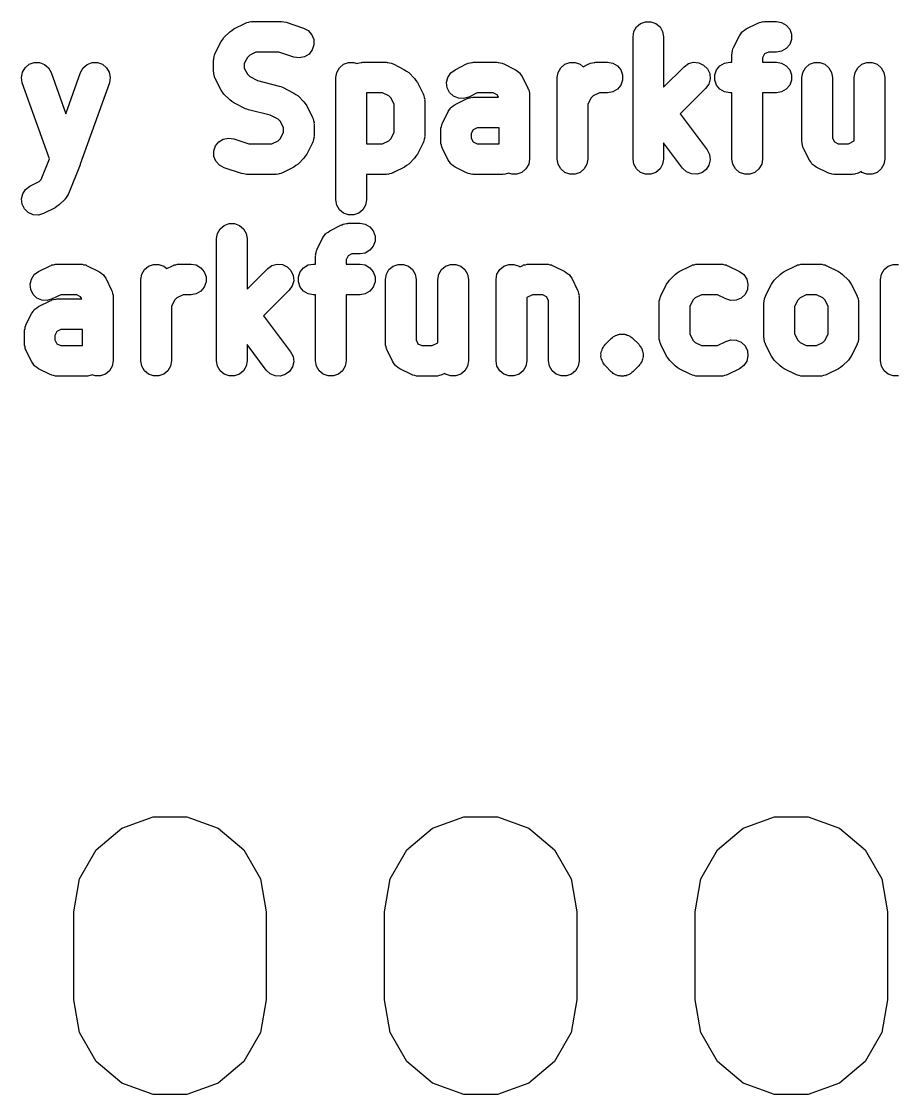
# Model space of a CAD drawing. Extents: x 94.7 to 182.4, y -163.6 to -70.2.
# Drawn here: x 152.94 to 160.08, y -109.25 to -100.48 of the extents above; entities that cross this region are included whole.
import ezdxf

# ---------------------------------------------------------------- set-up
doc = ezdxf.new("R2010")
doc.units = 0
doc.header["$MEASUREMENT"] = 0
doc.layers.add('BLACK', color=7, linetype='CONTINUOUS')

msp = doc.modelspace()

# ---------------------------------------------------------------- linework, layer by layer
at = {"layer": 'Black'}
for p, q in [((154.671, -100.543), (154.766, -100.496)), ((154.766, -100.496), (154.773, -100.494)), ((154.773, -100.494), (154.779, -100.49)), ((154.779, -100.49), (154.793, -100.487)), ((154.793, -100.487), (154.807, -100.483)), ((154.807, -100.483), (154.815, -100.484)), ((154.815, -100.484), (154.822, -100.482)), ((154.822, -100.482), (155.06, -100.482)), ((155.06, -100.482), (155.08, -100.486)), ((155.08, -100.486), (155.099, -100.489)), ((155.099, -100.489), (155.242, -100.536)), ((155.242, -100.536), (155.28, -100.557)), ((157.942, -100.565), (157.964, -100.527)), ((157.964, -100.527), (157.997, -100.499)), ((157.997, -100.499), (158.038, -100.484)), ((158.038, -100.484), (158.082, -100.484)), ((158.082, -100.484), (158.122, -100.499)), ((158.122, -100.499), (158.156, -100.527)), ((158.156, -100.527), (158.177, -100.565)), ((158.861, -100.543), (158.956, -100.496)), ((158.956, -100.496), (158.963, -100.494)), ((158.963, -100.494), (158.969, -100.49)), ((158.969, -100.49), (158.984, -100.487)), ((158.984, -100.487), (158.998, -100.483)), ((158.998, -100.483), (159.005, -100.484)), ((159.005, -100.484), (159.012, -100.482)), ((159.012, -100.482), (159.107, -100.482)), ((159.107, -100.482), (159.15, -100.49)), ((159.15, -100.49), (159.188, -100.512)), ((159.188, -100.512), (159.216, -100.545)), ((154.579, -100.631), (154.59, -100.614)), ((154.59, -100.614), (154.638, -100.567)), ((154.638, -100.567), (154.655, -100.555)), ((154.655, -100.555), (154.671, -100.543)), ((155.28, -100.557), (155.309, -100.59)), ((155.309, -100.59), (155.325, -100.63)), ((157.935, -100.607), (157.942, -100.565)), ((157.935, -101.607), (157.935, -100.607)), ((158.177, -100.565), (158.185, -100.607)), ((158.185, -100.607), (158.185, -101.02)), ((158.758, -100.694), (158.805, -100.599)), ((158.805, -100.599), (158.816, -100.584)), ((158.816, -100.584), (158.826, -100.569)), ((158.826, -100.569), (158.829, -100.567)), ((158.829, -100.567), (158.831, -100.564)), ((158.831, -100.564), (158.846, -100.554)), ((158.846, -100.554), (158.861, -100.543)), ((159.216, -100.545), (159.231, -100.586)), ((159.231, -100.586), (159.231, -100.629)), ((154.519, -100.742), (154.567, -100.647)), ((154.567, -100.647), (154.579, -100.631)), ((155.326, -100.673), (155.313, -100.715)), ((155.325, -100.63), (155.326, -100.673)), ((158.749, -100.722), (158.752, -100.707)), ((158.752, -100.707), (158.755, -100.701)), ((158.755, -100.701), (158.758, -100.694)), ((159.188, -100.703), (159.15, -100.725)), ((159.216, -100.67), (159.188, -100.703)), ((159.231, -100.629), (159.216, -100.67)), ((154.506, -100.798), (154.507, -100.791)), ((154.506, -100.893), (154.506, -100.798)), ((154.507, -100.784), (154.511, -100.77)), ((154.507, -100.791), (154.507, -100.784)), ((154.511, -100.77), (154.514, -100.755)), ((154.514, -100.755), (154.517, -100.749)), ((154.517, -100.749), (154.519, -100.742)), ((154.782, -100.777), (154.756, -100.827)), ((154.801, -100.758), (154.782, -100.777)), ((154.851, -100.732), (154.801, -100.758)), ((155.04, -100.732), (154.851, -100.732)), ((155.163, -100.774), (155.04, -100.732)), ((155.206, -100.78), (155.163, -100.774)), ((155.249, -100.771), (155.206, -100.78)), ((155.286, -100.749), (155.249, -100.771)), ((155.313, -100.715), (155.286, -100.749)), ((158.744, -100.75), (158.746, -100.743)), ((158.744, -100.816), (158.744, -100.75)), ((158.745, -100.736), (158.749, -100.722)), ((158.746, -100.743), (158.745, -100.736)), ((159.01, -100.748), (158.994, -100.78)), ((158.994, -100.78), (158.994, -100.816)), ((159.042, -100.732), (159.01, -100.748)), ((159.107, -100.732), (159.042, -100.732)), ((159.15, -100.725), (159.107, -100.732)), ((152.943, -100.897), (152.965, -100.86)), ((152.965, -100.86), (152.998, -100.832)), ((152.998, -100.832), (153.039, -100.817)), ((153.039, -100.817), (153.082, -100.818)), ((153.082, -100.818), (153.123, -100.833)), ((153.123, -100.833), (153.156, -100.861)), ((153.156, -100.861), (153.178, -100.899)), ((153.418, -100.899), (153.44, -100.861)), ((153.44, -100.861), (153.473, -100.833)), ((153.473, -100.833), (153.514, -100.818)), ((153.514, -100.818), (153.557, -100.817)), ((153.557, -100.817), (153.598, -100.832)), ((153.598, -100.832), (153.631, -100.86)), ((153.631, -100.86), (153.653, -100.897)), ((154.756, -100.827), (154.756, -100.864)), ((154.756, -100.864), (154.782, -100.914)), ((155.514, -100.898), (155.535, -100.86)), ((155.535, -100.86), (155.569, -100.832)), ((155.569, -100.832), (155.61, -100.818)), ((155.61, -100.818), (155.653, -100.818)), ((155.653, -100.818), (155.678, -100.827)), ((155.678, -100.827), (155.684, -100.823)), ((155.684, -100.823), (155.698, -100.821)), ((155.698, -100.821), (155.712, -100.817)), ((155.712, -100.817), (155.719, -100.817)), ((155.719, -100.817), (155.726, -100.816)), ((155.726, -100.816), (155.917, -100.816)), ((155.917, -100.816), (155.924, -100.817)), ((155.924, -100.817), (155.931, -100.817)), ((155.931, -100.817), (155.945, -100.821)), ((155.945, -100.821), (155.96, -100.823)), ((155.96, -100.823), (155.966, -100.827)), ((155.966, -100.827), (155.973, -100.829)), ((155.973, -100.829), (156.068, -100.877)), ((156.068, -100.877), (156.084, -100.888)), ((156.084, -100.888), (156.101, -100.9)), ((156.445, -100.902), (156.48, -100.877)), ((156.48, -100.877), (156.575, -100.829)), ((156.575, -100.829), (156.582, -100.827)), ((156.582, -100.827), (156.588, -100.823)), ((156.588, -100.823), (156.603, -100.821)), ((156.603, -100.821), (156.617, -100.817)), ((156.617, -100.817), (156.624, -100.817)), ((156.624, -100.817), (156.631, -100.816)), ((156.631, -100.816), (156.822, -100.816)), ((156.822, -100.816), (156.829, -100.817)), ((156.829, -100.817), (156.836, -100.817)), ((156.836, -100.817), (156.85, -100.821)), ((156.85, -100.821), (156.864, -100.823)), ((156.864, -100.823), (156.871, -100.827)), ((156.871, -100.827), (156.878, -100.829)), ((156.878, -100.829), (156.973, -100.877)), ((156.973, -100.877), (156.988, -100.887)), ((156.988, -100.887), (157.003, -100.898)), ((157.323, -100.898), (157.345, -100.86)), ((157.345, -100.86), (157.378, -100.832)), ((157.378, -100.832), (157.419, -100.818)), ((157.419, -100.818), (157.462, -100.818)), ((157.462, -100.818), (157.503, -100.832)), ((157.503, -100.832), (157.528, -100.853)), ((157.528, -100.853), (157.575, -100.829)), ((157.575, -100.829), (157.582, -100.827)), ((157.582, -100.827), (157.588, -100.823)), ((157.588, -100.823), (157.603, -100.821)), ((157.603, -100.821), (157.617, -100.817)), ((157.617, -100.817), (157.624, -100.817)), ((157.624, -100.817), (157.631, -100.816)), ((157.631, -100.816), (157.726, -100.816)), ((157.726, -100.816), (157.769, -100.823)), ((157.769, -100.823), (157.807, -100.845)), ((157.807, -100.845), (157.835, -100.878)), ((157.835, -100.878), (157.85, -100.919)), ((158.185, -101.02), (158.352, -100.852)), ((158.352, -100.852), (158.388, -100.827)), ((158.388, -100.827), (158.43, -100.816)), ((158.43, -100.816), (158.473, -100.82)), ((158.473, -100.82), (158.512, -100.838)), ((158.512, -100.838), (158.543, -100.869)), ((158.543, -100.869), (158.562, -100.908)), ((158.603, -100.919), (158.618, -100.878)), ((158.618, -100.878), (158.646, -100.845)), ((158.646, -100.845), (158.684, -100.823)), ((158.684, -100.823), (158.726, -100.816)), ((158.726, -100.816), (158.744, -100.816)), ((158.994, -100.816), (159.107, -100.816)), ((159.107, -100.816), (159.15, -100.823)), ((159.15, -100.823), (159.188, -100.845)), ((159.188, -100.845), (159.216, -100.878)), ((159.216, -100.878), (159.231, -100.919)), ((159.323, -100.898), (159.345, -100.86)), ((159.345, -100.86), (159.378, -100.832)), ((159.378, -100.832), (159.419, -100.818)), ((159.419, -100.818), (159.462, -100.818)), ((159.462, -100.818), (159.503, -100.832)), ((159.503, -100.832), (159.537, -100.86)), ((159.537, -100.86), (159.558, -100.898)), ((159.752, -100.898), (159.774, -100.86)), ((159.774, -100.86), (159.807, -100.832)), ((159.807, -100.832), (159.848, -100.818)), ((159.848, -100.818), (159.891, -100.818)), ((159.891, -100.818), (159.932, -100.832)), ((159.932, -100.832), (159.965, -100.86)), ((159.965, -100.86), (159.987, -100.898)), ((152.935, -100.94), (152.943, -100.897)), ((152.942, -100.983), (152.935, -100.94)), ((153.178, -100.899), (153.298, -101.236)), ((153.298, -101.236), (153.418, -100.899)), ((153.653, -100.897), (153.661, -100.94)), ((153.661, -100.94), (153.654, -100.983)), ((154.507, -100.9), (154.506, -100.893)), ((154.507, -100.907), (154.507, -100.9)), ((154.511, -100.921), (154.507, -100.907)), ((154.514, -100.936), (154.511, -100.921)), ((154.517, -100.942), (154.514, -100.936)), ((154.519, -100.949), (154.517, -100.942)), ((154.567, -101.044), (154.519, -100.949)), ((154.782, -100.914), (154.801, -100.933)), ((154.801, -100.933), (154.865, -100.966)), ((154.865, -100.966), (155.043, -101.01)), ((155.506, -100.941), (155.514, -100.898)), ((155.506, -101.941), (155.506, -100.941)), ((156.101, -100.9), (156.148, -100.948)), ((156.148, -100.948), (156.16, -100.964)), ((156.16, -100.964), (156.172, -100.98)), ((156.411, -100.981), (156.421, -100.939)), ((156.421, -100.939), (156.445, -100.902)), ((157.003, -100.898), (157.005, -100.9)), ((157.005, -100.9), (157.008, -100.902)), ((157.008, -100.902), (157.018, -100.918)), ((157.018, -100.918), (157.029, -100.932)), ((157.029, -100.932), (157.076, -101.028)), ((157.316, -100.941), (157.323, -100.898)), ((157.316, -101.607), (157.316, -100.941)), ((157.85, -100.962), (157.835, -101.003)), ((157.85, -100.919), (157.85, -100.962)), ((158.565, -100.952), (158.554, -100.994)), ((158.562, -100.908), (158.565, -100.952)), ((158.603, -100.962), (158.603, -100.919)), ((158.618, -101.003), (158.603, -100.962)), ((159.231, -100.962), (159.216, -101.003)), ((159.231, -100.919), (159.231, -100.962)), ((159.316, -100.941), (159.323, -100.898)), ((159.316, -101.465), (159.316, -100.941)), ((159.558, -100.898), (159.566, -100.941)), ((159.566, -100.941), (159.566, -101.435)), ((159.744, -100.941), (159.752, -100.898)), ((159.744, -101.459), (159.744, -100.941)), ((159.987, -100.898), (159.994, -100.941)), ((159.994, -100.941), (159.994, -101.607)), ((153.164, -101.605), (152.942, -100.983)), ((153.654, -100.983), (153.416, -101.649)), ((154.579, -101.06), (154.567, -101.044)), ((154.59, -101.077), (154.579, -101.06)), ((155.043, -101.01), (155.055, -101.015)), ((155.055, -101.015), (155.068, -101.019)), ((155.068, -101.019), (155.163, -101.067)), ((156.172, -100.98), (156.219, -101.075)), ((156.416, -101.024), (156.411, -100.981)), ((156.436, -101.063), (156.416, -101.024)), ((156.467, -101.093), (156.436, -101.063)), ((157.076, -101.028), (157.078, -101.035)), ((157.078, -101.035), (157.082, -101.041)), ((157.082, -101.041), (157.085, -101.055)), ((157.085, -101.055), (157.089, -101.069)), ((157.769, -101.058), (157.726, -101.066)), ((157.807, -101.036), (157.769, -101.058)), ((157.835, -101.003), (157.807, -101.036)), ((158.529, -101.029), (158.32, -101.238)), ((158.554, -100.994), (158.529, -101.029)), ((158.646, -101.036), (158.618, -101.003)), ((158.684, -101.058), (158.646, -101.036)), ((158.726, -101.066), (158.684, -101.058)), ((159.15, -101.058), (159.107, -101.066)), ((159.188, -101.036), (159.15, -101.058)), ((159.216, -101.003), (159.188, -101.036)), ((154.638, -101.124), (154.59, -101.077)), ((154.655, -101.136), (154.638, -101.124)), ((154.671, -101.148), (154.655, -101.136)), ((154.766, -101.195), (154.671, -101.148)), ((155.163, -101.067), (155.179, -101.079)), ((155.179, -101.079), (155.196, -101.09)), ((155.196, -101.09), (155.243, -101.138)), ((155.243, -101.138), (155.255, -101.154)), ((155.887, -101.066), (155.756, -101.066)), ((155.756, -101.066), (155.756, -101.482)), ((155.938, -101.091), (155.887, -101.066)), ((155.957, -101.11), (155.938, -101.091)), ((155.982, -101.161), (155.957, -101.11)), ((156.219, -101.075), (156.221, -101.082)), ((156.221, -101.082), (156.225, -101.088)), ((156.225, -101.088), (156.227, -101.103)), ((156.227, -101.103), (156.232, -101.117)), ((156.232, -101.117), (156.231, -101.124)), ((156.231, -101.124), (156.232, -101.131)), ((156.232, -101.131), (156.232, -101.417)), ((156.507, -101.11), (156.467, -101.093)), ((156.48, -101.162), (156.575, -101.115)), ((156.55, -101.113), (156.507, -101.11)), ((156.592, -101.1), (156.55, -101.113)), ((156.575, -101.115), (156.582, -101.113)), ((156.582, -101.113), (156.588, -101.109)), ((156.588, -101.109), (156.603, -101.106)), ((156.661, -101.066), (156.592, -101.1)), ((156.603, -101.106), (156.617, -101.102)), ((156.617, -101.102), (156.624, -101.103)), ((156.624, -101.103), (156.631, -101.101)), ((156.631, -101.101), (156.834, -101.101)), ((156.792, -101.066), (156.661, -101.066)), ((156.824, -101.082), (156.792, -101.066)), ((156.834, -101.101), (156.824, -101.082)), ((157.089, -101.069), (157.088, -101.076)), ((157.088, -101.076), (157.09, -101.084)), ((157.09, -101.084), (157.09, -101.607)), ((157.591, -101.11), (157.566, -101.161)), ((157.61, -101.091), (157.591, -101.11)), ((157.661, -101.066), (157.61, -101.091)), ((157.726, -101.066), (157.661, -101.066)), ((158.744, -101.066), (158.726, -101.066)), ((158.744, -101.607), (158.744, -101.066)), ((159.107, -101.066), (158.994, -101.066)), ((158.994, -101.066), (158.994, -101.607)), ((154.779, -101.199), (154.766, -101.195)), ((154.791, -101.205), (154.779, -101.199)), ((154.969, -101.249), (154.791, -101.205)), ((155.255, -101.154), (155.267, -101.171)), ((155.267, -101.171), (155.314, -101.266)), ((155.982, -101.387), (155.982, -101.161)), ((156.377, -101.313), (156.424, -101.218)), ((156.424, -101.218), (156.435, -101.203)), ((156.435, -101.203), (156.445, -101.188)), ((156.445, -101.188), (156.448, -101.186)), ((156.448, -101.186), (156.45, -101.183)), ((156.45, -101.183), (156.465, -101.173)), ((156.465, -101.173), (156.48, -101.162)), ((157.566, -101.161), (157.566, -101.607)), ((158.32, -101.238), (158.541, -101.532)), ((155.033, -101.282), (154.969, -101.249)), ((155.052, -101.3), (155.033, -101.282)), ((155.078, -101.351), (155.052, -101.3)), ((155.314, -101.266), (155.317, -101.273)), ((155.317, -101.273), (155.32, -101.279)), ((155.32, -101.279), (155.323, -101.293)), ((155.323, -101.293), (155.327, -101.307)), ((155.327, -101.307), (155.326, -101.315)), ((155.326, -101.315), (155.328, -101.322)), ((155.328, -101.322), (155.328, -101.417)), ((156.368, -101.341), (156.371, -101.327)), ((156.371, -101.327), (156.375, -101.32)), ((156.375, -101.32), (156.377, -101.313)), ((155.052, -101.438), (155.078, -101.387)), ((155.078, -101.387), (155.078, -101.351)), ((155.957, -101.438), (155.982, -101.387)), ((156.363, -101.369), (156.365, -101.362)), ((156.363, -101.465), (156.363, -101.369)), ((156.364, -101.355), (156.368, -101.341)), ((156.365, -101.362), (156.364, -101.355)), ((156.629, -101.367), (156.613, -101.399)), ((156.613, -101.399), (156.613, -101.435)), ((156.661, -101.351), (156.629, -101.367)), ((156.84, -101.351), (156.661, -101.351)), ((156.84, -101.482), (156.84, -101.351)), ((154.508, -101.541), (154.521, -101.5)), ((154.521, -101.5), (154.548, -101.466)), ((154.548, -101.466), (154.585, -101.444)), ((154.585, -101.444), (154.628, -101.435)), ((154.628, -101.435), (154.671, -101.441)), ((154.671, -101.441), (154.794, -101.482)), ((154.794, -101.482), (154.983, -101.482)), ((154.983, -101.482), (155.033, -101.457)), ((155.033, -101.457), (155.052, -101.438)), ((155.314, -101.473), (155.267, -101.568)), ((155.317, -101.466), (155.314, -101.473)), ((155.32, -101.46), (155.317, -101.466)), ((155.323, -101.445), (155.32, -101.46)), ((155.327, -101.431), (155.323, -101.445)), ((155.328, -101.417), (155.326, -101.424)), ((155.326, -101.424), (155.327, -101.431)), ((155.756, -101.482), (155.887, -101.482)), ((155.887, -101.482), (155.938, -101.457)), ((155.938, -101.457), (155.957, -101.438)), ((156.219, -101.473), (156.172, -101.568)), ((156.221, -101.466), (156.219, -101.473)), ((156.225, -101.46), (156.221, -101.466)), ((156.227, -101.445), (156.225, -101.46)), ((156.232, -101.431), (156.227, -101.445)), ((156.232, -101.417), (156.231, -101.424)), ((156.231, -101.424), (156.232, -101.431)), ((156.365, -101.472), (156.363, -101.465)), ((156.364, -101.479), (156.365, -101.472)), ((156.368, -101.493), (156.364, -101.479)), ((156.371, -101.507), (156.368, -101.493)), ((156.613, -101.435), (156.629, -101.467)), ((156.629, -101.467), (156.661, -101.482)), ((156.661, -101.482), (156.84, -101.482)), ((158.341, -101.682), (158.185, -101.474)), ((158.185, -101.474), (158.185, -101.607)), ((159.317, -101.472), (159.316, -101.465)), ((159.317, -101.479), (159.317, -101.472)), ((159.321, -101.493), (159.317, -101.479)), ((159.323, -101.507), (159.321, -101.493)), ((159.566, -101.435), (159.582, -101.467)), ((159.582, -101.467), (159.613, -101.482)), ((159.613, -101.482), (159.697, -101.482)), ((159.697, -101.482), (159.744, -101.459)), ((154.509, -101.585), (154.508, -101.541)), ((154.525, -101.625), (154.509, -101.585)), ((155.255, -101.584), (155.243, -101.601)), ((155.267, -101.568), (155.255, -101.584)), ((156.16, -101.584), (156.148, -101.601)), ((156.172, -101.568), (156.16, -101.584)), ((156.375, -101.514), (156.371, -101.507)), ((156.377, -101.52), (156.375, -101.514)), ((156.424, -101.616), (156.377, -101.52)), ((158.541, -101.532), (158.56, -101.571)), ((158.56, -101.571), (158.566, -101.614)), ((159.327, -101.514), (159.323, -101.507)), ((159.329, -101.52), (159.327, -101.514)), ((159.377, -101.616), (159.329, -101.52)), ((153.096, -101.775), (153.164, -101.605)), ((153.414, -101.654), (153.319, -101.892)), ((153.415, -101.651), (153.414, -101.652)), ((153.414, -101.652), (153.414, -101.654)), ((153.416, -101.649), (153.415, -101.65)), ((153.415, -101.65), (153.415, -101.651)), ((154.554, -101.658), (154.525, -101.625)), ((154.592, -101.678), (154.554, -101.658)), ((154.735, -101.726), (154.592, -101.678)), ((155.163, -101.672), (155.068, -101.719)), ((155.179, -101.66), (155.163, -101.672)), ((155.196, -101.648), (155.179, -101.66)), ((155.243, -101.601), (155.196, -101.648)), ((156.068, -101.672), (155.982, -101.714)), ((156.084, -101.66), (156.068, -101.672)), ((156.101, -101.648), (156.084, -101.66)), ((156.148, -101.601), (156.101, -101.648)), ((156.435, -101.63), (156.424, -101.616)), ((156.445, -101.646), (156.435, -101.63)), ((156.448, -101.648), (156.445, -101.646)), ((156.45, -101.651), (156.448, -101.648)), ((156.465, -101.661), (156.45, -101.651)), ((156.48, -101.672), (156.465, -101.661)), ((156.575, -101.719), (156.48, -101.672)), ((157.082, -101.65), (157.06, -101.688)), ((157.09, -101.607), (157.082, -101.65)), ((157.323, -101.65), (157.316, -101.607)), ((157.345, -101.688), (157.323, -101.65)), ((157.558, -101.65), (157.537, -101.688)), ((157.566, -101.607), (157.558, -101.65)), ((157.942, -101.65), (157.935, -101.607)), ((157.964, -101.688), (157.942, -101.65)), ((158.177, -101.65), (158.156, -101.688)), ((158.185, -101.607), (158.177, -101.65)), ((158.556, -101.656), (158.532, -101.693)), ((158.566, -101.614), (158.556, -101.656)), ((158.752, -101.65), (158.744, -101.607)), ((158.774, -101.688), (158.752, -101.65)), ((158.987, -101.65), (158.965, -101.688)), ((158.994, -101.607), (158.987, -101.65)), ((159.388, -101.63), (159.377, -101.616)), ((159.398, -101.646), (159.388, -101.63)), ((159.4, -101.648), (159.398, -101.646)), ((159.402, -101.651), (159.4, -101.648)), ((159.418, -101.661), (159.402, -101.651)), ((159.432, -101.672), (159.418, -101.661)), ((159.528, -101.719), (159.432, -101.672)), ((159.987, -101.65), (159.965, -101.688)), ((159.994, -101.607), (159.987, -101.65)), ((154.754, -101.729), (154.735, -101.726)), ((154.774, -101.732), (154.754, -101.729)), ((155.012, -101.732), (154.774, -101.732)), ((155.019, -101.731), (155.012, -101.732)), ((155.026, -101.732), (155.019, -101.731)), ((155.041, -101.727), (155.026, -101.732)), ((155.055, -101.725), (155.041, -101.727)), ((155.061, -101.721), (155.055, -101.725)), ((155.068, -101.719), (155.061, -101.721)), ((155.917, -101.732), (155.756, -101.732)), ((155.756, -101.732), (155.756, -101.941)), ((155.924, -101.731), (155.917, -101.732)), ((155.931, -101.732), (155.924, -101.731)), ((155.945, -101.727), (155.931, -101.732)), ((155.96, -101.725), (155.945, -101.727)), ((155.966, -101.721), (155.96, -101.725)), ((155.973, -101.719), (155.966, -101.721)), ((155.982, -101.714), (155.973, -101.719)), ((156.582, -101.721), (156.575, -101.719)), ((156.588, -101.725), (156.582, -101.721)), ((156.603, -101.727), (156.588, -101.725)), ((156.617, -101.732), (156.603, -101.727)), ((156.624, -101.731), (156.617, -101.732)), ((156.631, -101.732), (156.624, -101.731)), ((156.869, -101.732), (156.631, -101.732)), ((156.876, -101.731), (156.869, -101.732)), ((156.884, -101.732), (156.876, -101.731)), ((156.898, -101.727), (156.884, -101.732)), ((156.912, -101.725), (156.898, -101.727)), ((156.918, -101.721), (156.912, -101.725)), ((156.943, -101.73), (156.918, -101.721)), ((156.986, -101.73), (156.943, -101.73)), ((157.027, -101.716), (156.986, -101.73)), ((157.06, -101.688), (157.027, -101.716)), ((157.378, -101.716), (157.345, -101.688)), ((157.419, -101.73), (157.378, -101.716)), ((157.462, -101.73), (157.419, -101.73)), ((157.503, -101.716), (157.462, -101.73)), ((157.537, -101.688), (157.503, -101.716)), ((157.997, -101.716), (157.964, -101.688)), ((158.038, -101.73), (157.997, -101.716)), ((158.082, -101.73), (158.038, -101.73)), ((158.122, -101.716), (158.082, -101.73)), ((158.156, -101.688), (158.122, -101.716)), ((158.372, -101.712), (158.341, -101.682)), ((158.412, -101.729), (158.372, -101.712)), ((158.456, -101.731), (158.412, -101.729)), ((158.497, -101.719), (158.456, -101.731)), ((158.532, -101.693), (158.497, -101.719)), ((158.807, -101.716), (158.774, -101.688)), ((158.848, -101.73), (158.807, -101.716)), ((158.891, -101.73), (158.848, -101.73)), ((158.932, -101.716), (158.891, -101.73)), ((158.965, -101.688), (158.932, -101.716)), ((159.535, -101.721), (159.528, -101.719)), ((159.541, -101.725), (159.535, -101.721)), ((159.555, -101.727), (159.541, -101.725)), ((159.569, -101.732), (159.555, -101.727)), ((159.577, -101.731), (159.569, -101.732)), ((159.584, -101.732), (159.577, -101.731)), ((159.726, -101.732), (159.584, -101.732)), ((159.734, -101.731), (159.726, -101.732)), ((159.741, -101.732), (159.734, -101.731)), ((159.755, -101.727), (159.741, -101.732)), ((159.769, -101.725), (159.755, -101.727)), ((159.775, -101.721), (159.769, -101.725)), ((159.782, -101.719), (159.775, -101.721)), ((159.8, -101.71), (159.782, -101.719)), ((159.807, -101.716), (159.8, -101.71)), ((159.848, -101.73), (159.807, -101.716)), ((159.891, -101.73), (159.848, -101.73)), ((159.932, -101.716), (159.891, -101.73)), ((159.965, -101.688), (159.932, -101.716)), ((152.969, -101.855), (153.004, -101.829)), ((153.004, -101.829), (153.081, -101.79)), ((153.081, -101.79), (153.096, -101.775)), ((152.935, -101.933), (152.945, -101.891)), ((152.94, -101.976), (152.935, -101.933)), ((152.945, -101.891), (152.969, -101.855)), ((153.291, -101.934), (153.243, -101.981)), ((153.293, -101.931), (153.291, -101.934)), ((153.296, -101.929), (153.293, -101.931)), ((153.305, -101.913), (153.296, -101.929)), ((153.316, -101.898), (153.305, -101.913)), ((153.317, -101.895), (153.316, -101.898)), ((153.319, -101.892), (153.317, -101.895)), ((155.514, -101.983), (155.506, -101.941)), ((155.756, -101.941), (155.749, -101.983)), ((152.959, -102.015), (152.94, -101.976)), ((152.991, -102.045), (152.959, -102.015)), ((153.211, -102.005), (153.116, -102.053)), ((153.227, -101.993), (153.211, -102.005)), ((153.243, -101.981), (153.227, -101.993)), ((155.535, -102.021), (155.514, -101.983)), ((155.569, -102.049), (155.535, -102.021)), ((155.727, -102.021), (155.694, -102.049)), ((155.749, -101.983), (155.727, -102.021)), ((153.031, -102.062), (152.991, -102.045)), ((153.074, -102.065), (153.031, -102.062)), ((153.116, -102.053), (153.074, -102.065)), ((155.61, -102.064), (155.569, -102.049)), ((155.653, -102.064), (155.61, -102.064)), ((155.694, -102.049), (155.653, -102.064)), ((154.538, -102.215), (154.559, -102.177)), ((154.559, -102.177), (154.593, -102.149)), ((154.593, -102.149), (154.633, -102.134)), ((154.633, -102.134), (154.677, -102.134)), ((154.677, -102.134), (154.718, -102.149)), ((154.718, -102.149), (154.751, -102.177)), ((154.751, -102.177), (154.773, -102.215)), ((155.426, -102.214), (155.442, -102.204)), ((155.442, -102.204), (155.456, -102.193)), ((155.456, -102.193), (155.552, -102.146)), ((155.552, -102.146), (155.558, -102.144)), ((155.558, -102.144), (155.565, -102.14)), ((155.565, -102.14), (155.579, -102.137)), ((155.579, -102.137), (155.593, -102.133)), ((155.593, -102.133), (155.6, -102.134)), ((155.6, -102.134), (155.607, -102.132)), ((155.607, -102.132), (155.703, -102.132)), ((155.703, -102.132), (155.745, -102.14)), ((155.745, -102.14), (155.783, -102.162)), ((155.783, -102.162), (155.811, -102.195)), ((155.811, -102.195), (155.826, -102.236)), ((154.53, -102.257), (154.538, -102.215)), ((154.53, -103.257), (154.53, -102.257)), ((154.773, -102.215), (154.78, -102.257)), ((154.78, -102.257), (154.78, -102.67)), ((155.353, -102.344), (155.4, -102.249)), ((155.4, -102.249), (155.411, -102.234)), ((155.411, -102.234), (155.421, -102.219)), ((155.421, -102.219), (155.424, -102.217)), ((155.424, -102.217), (155.426, -102.214)), ((155.826, -102.279), (155.811, -102.32)), ((155.826, -102.236), (155.826, -102.279)), ((155.34, -102.386), (155.345, -102.372)), ((155.345, -102.372), (155.347, -102.357)), ((155.347, -102.357), (155.351, -102.351)), ((155.351, -102.351), (155.353, -102.344)), ((155.745, -102.375), (155.703, -102.382)), ((155.783, -102.353), (155.745, -102.375)), ((155.811, -102.32), (155.783, -102.353)), ((153.198, -102.471), (153.212, -102.467)), ((153.212, -102.467), (153.219, -102.467)), ((153.219, -102.467), (153.226, -102.466)), ((153.226, -102.466), (153.417, -102.466)), ((153.417, -102.466), (153.424, -102.467)), ((153.424, -102.467), (153.431, -102.467)), ((153.431, -102.467), (153.445, -102.471)), ((153.973, -102.482), (154.014, -102.468)), ((154.014, -102.468), (154.058, -102.468)), ((154.058, -102.468), (154.098, -102.482)), ((154.198, -102.471), (154.212, -102.467)), ((154.212, -102.467), (154.219, -102.467)), ((154.219, -102.467), (154.226, -102.466)), ((154.226, -102.466), (154.322, -102.466)), ((154.322, -102.466), (154.364, -102.473)), ((154.983, -102.477), (155.025, -102.466)), ((155.025, -102.466), (155.068, -102.47)), ((155.279, -102.473), (155.322, -102.466)), ((155.322, -102.466), (155.34, -102.466)), ((155.341, -102.393), (155.34, -102.386)), ((155.34, -102.4), (155.341, -102.393)), ((155.34, -102.466), (155.34, -102.4)), ((155.605, -102.398), (155.59, -102.43)), ((155.59, -102.43), (155.59, -102.466)), ((155.59, -102.466), (155.703, -102.466)), ((155.637, -102.382), (155.605, -102.398)), ((155.703, -102.382), (155.637, -102.382)), ((155.703, -102.466), (155.745, -102.473)), ((155.974, -102.482), (156.014, -102.468)), ((156.014, -102.468), (156.058, -102.468)), ((156.058, -102.468), (156.099, -102.482)), ((156.402, -102.482), (156.443, -102.468)), ((156.443, -102.468), (156.486, -102.468)), ((156.486, -102.468), (156.527, -102.482)), ((156.878, -102.482), (156.919, -102.468)), ((156.919, -102.468), (156.962, -102.468)), ((156.962, -102.468), (157.003, -102.482)), ((157.055, -102.471), (157.069, -102.467)), ((157.069, -102.467), (157.077, -102.467)), ((157.077, -102.467), (157.084, -102.466)), ((157.084, -102.466), (157.226, -102.466)), ((157.226, -102.466), (157.234, -102.467)), ((157.234, -102.467), (157.241, -102.467)), ((157.241, -102.467), (157.255, -102.471)), ((158.436, -102.471), (158.45, -102.467)), ((158.45, -102.467), (158.457, -102.467)), ((158.457, -102.467), (158.465, -102.466)), ((158.465, -102.466), (158.655, -102.466)), ((158.655, -102.466), (158.662, -102.467)), ((158.662, -102.467), (158.669, -102.467)), ((158.669, -102.467), (158.683, -102.471)), ((159.293, -102.471), (159.307, -102.467)), ((159.307, -102.467), (159.315, -102.467)), ((159.315, -102.467), (159.322, -102.466)), ((159.322, -102.466), (159.465, -102.466)), ((159.465, -102.466), (159.472, -102.467)), ((159.472, -102.467), (159.479, -102.467)), ((159.479, -102.467), (159.493, -102.471)), ((160.021, -102.482), (160.062, -102.468)), ((160.062, -102.468), (160.105, -102.468)), ((153.017, -102.589), (153.04, -102.552)), ((153.04, -102.552), (153.075, -102.527)), ((153.075, -102.527), (153.171, -102.479)), ((153.171, -102.479), (153.177, -102.477)), ((153.177, -102.477), (153.184, -102.473)), ((153.184, -102.473), (153.198, -102.471)), ((153.445, -102.471), (153.46, -102.473)), ((153.46, -102.473), (153.466, -102.477)), ((153.466, -102.477), (153.473, -102.479)), ((153.473, -102.479), (153.568, -102.527)), ((153.568, -102.527), (153.583, -102.537)), ((153.583, -102.537), (153.598, -102.548)), ((153.598, -102.548), (153.6, -102.55)), ((153.6, -102.55), (153.603, -102.552)), ((153.603, -102.552), (153.613, -102.568)), ((153.911, -102.591), (153.919, -102.548)), ((153.919, -102.548), (153.94, -102.51)), ((153.94, -102.51), (153.973, -102.482)), ((154.098, -102.482), (154.123, -102.503)), ((154.123, -102.503), (154.171, -102.479)), ((154.171, -102.479), (154.177, -102.477)), ((154.177, -102.477), (154.184, -102.473)), ((154.184, -102.473), (154.198, -102.471)), ((154.364, -102.473), (154.402, -102.495)), ((154.402, -102.495), (154.43, -102.528)), ((154.43, -102.528), (154.445, -102.569)), ((154.78, -102.67), (154.948, -102.502)), ((154.948, -102.502), (154.983, -102.477)), ((155.068, -102.47), (155.108, -102.488)), ((155.108, -102.488), (155.138, -102.519)), ((155.138, -102.519), (155.157, -102.558)), ((155.199, -102.569), (155.213, -102.528)), ((155.213, -102.528), (155.241, -102.495)), ((155.241, -102.495), (155.279, -102.473)), ((155.745, -102.473), (155.783, -102.495)), ((155.783, -102.495), (155.811, -102.528)), ((155.811, -102.528), (155.826, -102.569)), ((155.911, -102.591), (155.919, -102.548)), ((155.919, -102.548), (155.94, -102.51)), ((155.94, -102.51), (155.974, -102.482)), ((156.099, -102.482), (156.132, -102.51)), ((156.132, -102.51), (156.153, -102.548)), ((156.153, -102.548), (156.161, -102.591)), ((156.34, -102.591), (156.347, -102.548)), ((156.347, -102.548), (156.369, -102.51)), ((156.369, -102.51), (156.402, -102.482)), ((156.527, -102.482), (156.56, -102.51)), ((156.56, -102.51), (156.582, -102.548)), ((156.582, -102.548), (156.59, -102.591)), ((156.816, -102.591), (156.823, -102.548)), ((156.823, -102.548), (156.845, -102.51)), ((156.845, -102.51), (156.878, -102.482)), ((157.003, -102.482), (157.01, -102.488)), ((157.01, -102.488), (157.028, -102.479)), ((157.028, -102.479), (157.035, -102.477)), ((157.035, -102.477), (157.041, -102.473)), ((157.041, -102.473), (157.055, -102.471)), ((157.255, -102.471), (157.269, -102.473)), ((157.269, -102.473), (157.275, -102.477)), ((157.275, -102.477), (157.282, -102.479)), ((157.282, -102.479), (157.378, -102.527)), ((157.378, -102.527), (157.392, -102.537)), ((157.392, -102.537), (157.408, -102.548)), ((157.408, -102.548), (157.41, -102.55)), ((157.41, -102.55), (157.412, -102.552)), ((157.412, -102.552), (157.423, -102.568)), ((158.233, -102.598), (158.281, -102.55)), ((158.281, -102.55), (158.297, -102.538)), ((158.297, -102.538), (158.313, -102.527)), ((158.313, -102.527), (158.409, -102.479)), ((158.409, -102.479), (158.416, -102.477)), ((158.416, -102.477), (158.422, -102.473)), ((158.422, -102.473), (158.436, -102.471)), ((158.683, -102.471), (158.698, -102.473)), ((158.698, -102.473), (158.704, -102.477)), ((158.704, -102.477), (158.711, -102.479)), ((158.711, -102.479), (158.806, -102.527)), ((158.806, -102.527), (158.841, -102.552)), ((158.841, -102.552), (158.865, -102.589)), ((159.09, -102.598), (159.138, -102.55)), ((159.138, -102.55), (159.155, -102.538)), ((159.155, -102.538), (159.171, -102.527)), ((159.171, -102.527), (159.266, -102.479)), ((159.266, -102.479), (159.273, -102.477)), ((159.273, -102.477), (159.279, -102.473)), ((159.279, -102.473), (159.293, -102.471)), ((159.493, -102.471), (159.507, -102.473)), ((159.507, -102.473), (159.514, -102.477)), ((159.514, -102.477), (159.52, -102.479)), ((159.52, -102.479), (159.616, -102.527)), ((159.616, -102.527), (159.632, -102.538)), ((159.632, -102.538), (159.648, -102.55)), ((159.648, -102.55), (159.696, -102.598)), ((159.959, -102.591), (159.966, -102.548)), ((159.966, -102.548), (159.988, -102.51)), ((159.988, -102.51), (160.021, -102.482)), ((153.006, -102.631), (153.017, -102.589)), ((153.011, -102.674), (153.006, -102.631)), ((153.613, -102.568), (153.624, -102.582)), ((153.624, -102.582), (153.672, -102.678)), ((153.911, -103.257), (153.911, -102.591)), ((154.445, -102.612), (154.43, -102.653)), ((154.445, -102.569), (154.445, -102.612)), ((155.149, -102.644), (155.124, -102.679)), ((155.161, -102.602), (155.149, -102.644)), ((155.157, -102.558), (155.161, -102.602)), ((155.199, -102.612), (155.199, -102.569)), ((155.213, -102.653), (155.199, -102.612)), ((155.826, -102.612), (155.811, -102.653)), ((155.826, -102.569), (155.826, -102.612)), ((155.911, -103.115), (155.911, -102.591)), ((156.161, -102.591), (156.161, -103.085)), ((156.34, -103.109), (156.34, -102.591)), ((156.59, -102.591), (156.59, -103.257)), ((156.816, -103.257), (156.816, -102.591)), ((157.423, -102.568), (157.434, -102.582)), ((157.434, -102.582), (157.481, -102.678)), ((158.162, -102.725), (158.21, -102.63)), ((158.21, -102.63), (158.222, -102.614)), ((158.222, -102.614), (158.233, -102.598)), ((158.865, -102.589), (158.875, -102.631)), ((158.875, -102.631), (158.87, -102.674)), ((159.019, -102.725), (159.067, -102.63)), ((159.067, -102.63), (159.079, -102.614)), ((159.079, -102.614), (159.09, -102.598)), ((159.696, -102.598), (159.707, -102.614)), ((159.707, -102.614), (159.719, -102.63)), ((159.719, -102.63), (159.767, -102.725)), ((159.959, -103.257), (159.959, -102.591)), ((153.031, -102.713), (153.011, -102.674)), ((153.062, -102.743), (153.031, -102.713)), ((153.256, -102.716), (153.187, -102.75)), ((153.387, -102.716), (153.256, -102.716)), ((153.419, -102.732), (153.387, -102.716)), ((153.672, -102.678), (153.674, -102.685)), ((153.674, -102.685), (153.677, -102.691)), ((153.677, -102.691), (153.68, -102.705)), ((153.68, -102.705), (153.684, -102.719)), ((153.684, -102.719), (153.684, -102.726)), ((153.684, -102.726), (153.685, -102.734)), ((154.256, -102.716), (154.205, -102.741)), ((154.322, -102.716), (154.256, -102.716)), ((154.364, -102.708), (154.322, -102.716)), ((154.402, -102.686), (154.364, -102.708)), ((154.43, -102.653), (154.402, -102.686)), ((155.124, -102.679), (154.915, -102.888)), ((155.241, -102.686), (155.213, -102.653)), ((155.279, -102.708), (155.241, -102.686)), ((155.322, -102.716), (155.279, -102.708)), ((155.34, -102.716), (155.322, -102.716)), ((155.34, -103.257), (155.34, -102.716)), ((155.703, -102.716), (155.59, -102.716)), ((155.59, -102.716), (155.59, -103.257)), ((155.745, -102.708), (155.703, -102.716)), ((155.783, -102.686), (155.745, -102.708)), ((155.811, -102.653), (155.783, -102.686)), ((157.113, -102.716), (157.066, -102.739)), ((157.197, -102.716), (157.113, -102.716)), ((157.229, -102.732), (157.197, -102.716)), ((157.481, -102.678), (157.483, -102.685)), ((157.483, -102.685), (157.487, -102.691)), ((157.487, -102.691), (157.489, -102.705)), ((157.489, -102.705), (157.494, -102.719)), ((157.494, -102.719), (157.493, -102.726)), ((157.493, -102.726), (157.494, -102.734)), ((158.16, -102.732), (158.162, -102.725)), ((158.494, -102.716), (158.443, -102.741)), ((158.626, -102.716), (158.494, -102.716)), ((158.694, -102.75), (158.626, -102.716)), ((158.851, -102.713), (158.819, -102.743)), ((158.87, -102.674), (158.851, -102.713)), ((159.017, -102.732), (159.019, -102.725)), ((159.351, -102.716), (159.301, -102.741)), ((159.435, -102.716), (159.351, -102.716)), ((159.486, -102.741), (159.435, -102.716)), ((159.767, -102.725), (159.769, -102.732)), ((153.061, -102.823), (153.075, -102.812)), ((153.102, -102.76), (153.062, -102.743)), ((153.075, -102.812), (153.171, -102.765)), ((153.146, -102.763), (153.102, -102.76)), ((153.187, -102.75), (153.146, -102.763)), ((153.171, -102.765), (153.177, -102.763)), ((153.177, -102.763), (153.184, -102.759)), ((153.184, -102.759), (153.198, -102.756)), ((153.198, -102.756), (153.212, -102.752)), ((153.212, -102.752), (153.219, -102.753)), ((153.219, -102.753), (153.226, -102.751)), ((153.226, -102.751), (153.429, -102.751)), ((153.429, -102.751), (153.419, -102.732)), ((153.685, -102.734), (153.685, -103.257)), ((154.186, -102.76), (154.161, -102.811)), ((154.161, -102.811), (154.161, -103.257)), ((154.205, -102.741), (154.186, -102.76)), ((157.066, -102.739), (157.066, -103.257)), ((157.244, -102.763), (157.229, -102.732)), ((157.244, -103.257), (157.244, -102.763)), ((157.494, -102.734), (157.494, -103.257)), ((158.149, -102.781), (158.15, -102.774)), ((158.149, -103.067), (158.149, -102.781)), ((158.15, -102.767), (158.154, -102.753)), ((158.15, -102.774), (158.15, -102.767)), ((158.154, -102.753), (158.157, -102.738)), ((158.157, -102.738), (158.16, -102.732)), ((158.424, -102.76), (158.399, -102.811)), ((158.399, -102.811), (158.399, -103.037)), ((158.443, -102.741), (158.424, -102.76)), ((158.736, -102.763), (158.694, -102.75)), ((158.779, -102.76), (158.736, -102.763)), ((158.819, -102.743), (158.779, -102.76)), ((159.006, -102.781), (159.007, -102.774)), ((159.006, -103.067), (159.006, -102.781)), ((159.007, -102.767), (159.011, -102.753)), ((159.007, -102.774), (159.007, -102.767)), ((159.011, -102.753), (159.014, -102.738)), ((159.014, -102.738), (159.017, -102.732)), ((159.282, -102.76), (159.256, -102.811)), ((159.256, -102.811), (159.256, -103.037)), ((159.301, -102.741), (159.282, -102.76)), ((159.505, -102.76), (159.486, -102.741)), ((159.53, -102.811), (159.505, -102.76)), ((159.53, -103.037), (159.53, -102.811)), ((159.769, -102.732), (159.773, -102.738)), ((159.773, -102.738), (159.775, -102.753)), ((159.775, -102.753), (159.779, -102.767)), ((159.779, -102.767), (159.779, -102.774)), ((159.779, -102.774), (159.78, -102.781)), ((159.78, -102.781), (159.78, -103.067)), ((152.972, -102.963), (153.019, -102.868)), ((153.019, -102.868), (153.03, -102.853)), ((153.03, -102.853), (153.04, -102.838)), ((153.04, -102.838), (153.043, -102.836)), ((153.043, -102.836), (153.045, -102.833)), ((153.045, -102.833), (153.061, -102.823)), ((154.915, -102.888), (155.136, -103.182)), ((152.959, -103.005), (152.964, -102.991)), ((152.964, -102.991), (152.966, -102.977)), ((152.966, -102.977), (152.97, -102.97)), ((152.97, -102.97), (152.972, -102.963)), ((152.96, -103.012), (152.959, -103.005)), ((152.959, -103.019), (152.96, -103.012)), ((152.959, -103.115), (152.959, -103.019)), ((153.224, -103.017), (153.209, -103.049)), ((153.209, -103.049), (153.209, -103.085)), ((153.256, -103.001), (153.224, -103.017)), ((153.435, -103.001), (153.256, -103.001)), ((153.435, -103.132), (153.435, -103.001)), ((157.71, -103.121), (157.757, -103.074)), ((157.757, -103.074), (157.766, -103.067)), ((157.766, -103.067), (157.774, -103.06)), ((157.774, -103.06), (157.779, -103.057)), ((157.779, -103.057), (157.783, -103.054)), ((157.783, -103.054), (157.788, -103.052)), ((157.788, -103.052), (157.793, -103.049)), ((157.793, -103.049), (157.803, -103.046)), ((157.803, -103.046), (157.813, -103.041)), ((157.813, -103.041), (157.819, -103.041)), ((157.819, -103.041), (157.824, -103.039)), ((157.824, -103.039), (157.829, -103.039)), ((157.829, -103.039), (157.835, -103.038)), ((157.835, -103.038), (157.846, -103.039)), ((157.846, -103.039), (157.856, -103.038)), ((157.856, -103.038), (157.862, -103.039)), ((157.862, -103.039), (157.867, -103.039)), ((157.867, -103.039), (157.872, -103.041)), ((157.872, -103.041), (157.878, -103.041)), ((157.878, -103.041), (157.888, -103.046)), ((157.888, -103.046), (157.898, -103.049)), ((157.898, -103.049), (157.903, -103.052)), ((157.903, -103.052), (157.908, -103.054)), ((157.908, -103.054), (157.912, -103.057)), ((157.912, -103.057), (157.917, -103.06)), ((157.917, -103.06), (157.925, -103.067)), ((157.925, -103.067), (157.934, -103.074)), ((157.934, -103.074), (157.982, -103.121)), ((158.15, -103.074), (158.149, -103.067)), ((158.15, -103.081), (158.15, -103.074)), ((158.154, -103.095), (158.15, -103.081)), ((158.399, -103.037), (158.424, -103.088)), ((159.007, -103.074), (159.006, -103.067)), ((159.007, -103.081), (159.007, -103.074)), ((159.011, -103.095), (159.007, -103.081)), ((159.256, -103.037), (159.282, -103.088)), ((159.505, -103.088), (159.53, -103.037)), ((159.779, -103.081), (159.775, -103.095)), ((159.78, -103.067), (159.779, -103.074)), ((159.779, -103.074), (159.779, -103.081)), ((152.96, -103.122), (152.959, -103.115)), ((152.959, -103.129), (152.96, -103.122)), ((152.964, -103.143), (152.959, -103.129)), ((152.966, -103.157), (152.964, -103.143)), ((152.97, -103.164), (152.966, -103.157)), ((152.972, -103.17), (152.97, -103.164)), ((153.019, -103.266), (152.972, -103.17)), ((153.209, -103.085), (153.224, -103.117)), ((153.224, -103.117), (153.256, -103.132)), ((153.256, -103.132), (153.435, -103.132)), ((154.936, -103.332), (154.78, -103.124)), ((154.78, -103.124), (154.78, -103.257)), ((155.912, -103.122), (155.911, -103.115)), ((155.912, -103.129), (155.912, -103.122)), ((155.916, -103.143), (155.912, -103.129)), ((155.919, -103.157), (155.916, -103.143)), ((155.922, -103.164), (155.919, -103.157)), ((155.924, -103.17), (155.922, -103.164)), ((155.972, -103.266), (155.924, -103.17)), ((156.161, -103.085), (156.177, -103.117)), ((156.177, -103.117), (156.208, -103.132)), ((156.208, -103.132), (156.292, -103.132)), ((156.292, -103.132), (156.34, -103.109)), ((157.677, -103.177), (157.682, -103.167)), ((157.682, -103.167), (157.685, -103.157)), ((157.685, -103.157), (157.691, -103.148)), ((157.691, -103.148), (157.696, -103.138)), ((157.696, -103.138), (157.703, -103.13)), ((157.703, -103.13), (157.71, -103.121)), ((157.982, -103.121), (157.988, -103.13)), ((157.988, -103.13), (157.996, -103.138)), ((157.996, -103.138), (158, -103.148)), ((158, -103.148), (158.006, -103.157)), ((158.006, -103.157), (158.009, -103.168)), ((158.009, -103.168), (158.014, -103.177)), ((158.157, -103.11), (158.154, -103.095)), ((158.16, -103.116), (158.157, -103.11)), ((158.162, -103.123), (158.16, -103.116)), ((158.21, -103.218), (158.162, -103.123)), ((158.424, -103.088), (158.443, -103.107)), ((158.443, -103.107), (158.494, -103.132)), ((158.494, -103.132), (158.626, -103.132)), ((158.626, -103.132), (158.694, -103.098)), ((158.694, -103.098), (158.736, -103.086)), ((158.736, -103.086), (158.779, -103.088)), ((158.779, -103.088), (158.819, -103.105)), ((158.819, -103.105), (158.851, -103.135)), ((158.851, -103.135), (158.87, -103.174)), ((159.014, -103.11), (159.011, -103.095)), ((159.017, -103.116), (159.014, -103.11)), ((159.019, -103.123), (159.017, -103.116)), ((159.067, -103.218), (159.019, -103.123)), ((159.282, -103.088), (159.301, -103.107)), ((159.301, -103.107), (159.351, -103.132)), ((159.351, -103.132), (159.435, -103.132)), ((159.435, -103.132), (159.486, -103.107)), ((159.486, -103.107), (159.505, -103.088)), ((159.767, -103.123), (159.719, -103.218)), ((159.769, -103.116), (159.767, -103.123)), ((159.773, -103.11), (159.769, -103.116)), ((159.775, -103.095), (159.773, -103.11)), ((153.685, -103.257), (153.677, -103.3)), ((153.919, -103.3), (153.911, -103.257)), ((154.161, -103.257), (154.153, -103.3)), ((154.538, -103.3), (154.53, -103.257)), ((154.78, -103.257), (154.773, -103.3)), ((155.136, -103.182), (155.156, -103.221)), ((155.156, -103.221), (155.161, -103.264)), ((155.347, -103.3), (155.34, -103.257)), ((155.59, -103.257), (155.582, -103.3)), ((156.59, -103.257), (156.582, -103.3)), ((156.823, -103.3), (156.816, -103.257)), ((157.066, -103.257), (157.058, -103.3)), ((157.252, -103.3), (157.244, -103.257)), ((157.494, -103.257), (157.487, -103.3)), ((157.673, -103.199), (157.676, -103.188)), ((157.674, -103.21), (157.673, -103.199)), ((157.673, -103.221), (157.674, -103.21)), ((157.676, -103.231), (157.673, -103.221)), ((157.676, -103.188), (157.677, -103.177)), ((157.677, -103.242), (157.676, -103.231)), ((157.682, -103.252), (157.677, -103.242)), ((157.685, -103.263), (157.682, -103.252)), ((158.009, -103.252), (158.006, -103.263)), ((158.014, -103.242), (158.009, -103.252)), ((158.014, -103.177), (158.015, -103.188)), ((158.015, -103.231), (158.014, -103.242)), ((158.015, -103.188), (158.018, -103.199)), ((158.018, -103.221), (158.015, -103.231)), ((158.018, -103.199), (158.017, -103.21)), ((158.017, -103.21), (158.018, -103.221)), ((158.222, -103.234), (158.21, -103.218)), ((158.233, -103.251), (158.222, -103.234)), ((158.281, -103.298), (158.233, -103.251)), ((158.875, -103.217), (158.865, -103.259)), ((158.87, -103.174), (158.875, -103.217)), ((159.079, -103.234), (159.067, -103.218)), ((159.09, -103.251), (159.079, -103.234)), ((159.138, -103.298), (159.09, -103.251)), ((159.696, -103.251), (159.648, -103.298)), ((159.707, -103.234), (159.696, -103.251)), ((159.719, -103.218), (159.707, -103.234)), ((159.966, -103.3), (159.959, -103.257)), ((153.03, -103.28), (153.019, -103.266)), ((153.04, -103.296), (153.03, -103.28)), ((153.043, -103.298), (153.04, -103.296)), ((153.045, -103.301), (153.043, -103.298)), ((153.061, -103.311), (153.045, -103.301)), ((153.075, -103.322), (153.061, -103.311)), ((153.171, -103.369), (153.075, -103.322)), ((153.656, -103.338), (153.622, -103.366)), ((153.677, -103.3), (153.656, -103.338)), ((153.94, -103.338), (153.919, -103.3)), ((153.973, -103.366), (153.94, -103.338)), ((154.132, -103.338), (154.098, -103.366)), ((154.153, -103.3), (154.132, -103.338)), ((154.559, -103.338), (154.538, -103.3)), ((154.593, -103.366), (154.559, -103.338)), ((154.751, -103.338), (154.718, -103.366)), ((154.773, -103.3), (154.751, -103.338)), ((154.968, -103.362), (154.936, -103.332)), ((155.127, -103.343), (155.092, -103.369)), ((155.151, -103.306), (155.127, -103.343)), ((155.161, -103.264), (155.151, -103.306)), ((155.369, -103.338), (155.347, -103.3)), ((155.402, -103.366), (155.369, -103.338)), ((155.56, -103.338), (155.527, -103.366)), ((155.582, -103.3), (155.56, -103.338)), ((155.983, -103.28), (155.972, -103.266)), ((155.993, -103.296), (155.983, -103.28)), ((155.996, -103.298), (155.993, -103.296)), ((155.998, -103.301), (155.996, -103.298)), ((156.013, -103.311), (155.998, -103.301)), ((156.028, -103.322), (156.013, -103.311)), ((156.123, -103.369), (156.028, -103.322)), ((156.56, -103.338), (156.527, -103.366)), ((156.582, -103.3), (156.56, -103.338)), ((156.845, -103.338), (156.823, -103.3)), ((156.878, -103.366), (156.845, -103.338)), ((157.037, -103.338), (157.003, -103.366)), ((157.058, -103.3), (157.037, -103.338)), ((157.274, -103.338), (157.252, -103.3)), ((157.307, -103.366), (157.274, -103.338)), ((157.465, -103.338), (157.432, -103.366)), ((157.487, -103.3), (157.465, -103.338)), ((157.691, -103.272), (157.685, -103.263)), ((157.696, -103.281), (157.691, -103.272)), ((157.703, -103.289), (157.696, -103.281)), ((157.71, -103.298), (157.703, -103.289)), ((157.757, -103.346), (157.71, -103.298)), ((157.982, -103.298), (157.934, -103.346)), ((157.988, -103.289), (157.982, -103.298)), ((157.996, -103.281), (157.988, -103.289)), ((158, -103.272), (157.996, -103.281)), ((158.006, -103.263), (158, -103.272)), ((158.297, -103.31), (158.281, -103.298)), ((158.313, -103.322), (158.297, -103.31)), ((158.409, -103.369), (158.313, -103.322)), ((158.806, -103.322), (158.711, -103.369)), ((158.841, -103.296), (158.806, -103.322)), ((158.865, -103.259), (158.841, -103.296)), ((159.155, -103.31), (159.138, -103.298)), ((159.171, -103.322), (159.155, -103.31)), ((159.266, -103.369), (159.171, -103.322)), ((159.616, -103.322), (159.53, -103.364)), ((159.632, -103.31), (159.616, -103.322)), ((159.648, -103.298), (159.632, -103.31)), ((159.988, -103.338), (159.966, -103.3)), ((160.021, -103.366), (159.988, -103.338)), ((153.177, -103.371), (153.171, -103.369)), ((153.184, -103.375), (153.177, -103.371)), ((153.198, -103.377), (153.184, -103.375)), ((153.212, -103.382), (153.198, -103.377)), ((153.219, -103.381), (153.212, -103.382)), ((153.226, -103.382), (153.219, -103.381)), ((153.465, -103.382), (153.226, -103.382)), ((153.472, -103.381), (153.465, -103.382)), ((153.479, -103.382), (153.472, -103.381)), ((153.493, -103.377), (153.479, -103.382)), ((153.507, -103.375), (153.493, -103.377)), ((153.513, -103.371), (153.507, -103.375)), ((153.538, -103.38), (153.513, -103.371)), ((153.582, -103.38), (153.538, -103.38)), ((153.622, -103.366), (153.582, -103.38)), ((154.014, -103.38), (153.973, -103.366)), ((154.058, -103.38), (154.014, -103.38)), ((154.098, -103.366), (154.058, -103.38)), ((154.633, -103.38), (154.593, -103.366)), ((154.677, -103.38), (154.633, -103.38)), ((154.718, -103.366), (154.677, -103.38)), ((155.008, -103.379), (154.968, -103.362)), ((155.051, -103.381), (155.008, -103.379)), ((155.092, -103.369), (155.051, -103.381)), ((155.443, -103.38), (155.402, -103.366)), ((155.486, -103.38), (155.443, -103.38)), ((155.527, -103.366), (155.486, -103.38)), ((156.13, -103.371), (156.123, -103.369)), ((156.136, -103.375), (156.13, -103.371)), ((156.151, -103.377), (156.136, -103.375)), ((156.165, -103.382), (156.151, -103.377)), ((156.172, -103.381), (156.165, -103.382)), ((156.179, -103.382), (156.172, -103.381)), ((156.322, -103.382), (156.179, -103.382)), ((156.329, -103.381), (156.322, -103.382)), ((156.336, -103.382), (156.329, -103.381)), ((156.35, -103.377), (156.336, -103.382)), ((156.364, -103.375), (156.35, -103.377)), ((156.371, -103.371), (156.364, -103.375)), ((156.378, -103.369), (156.371, -103.371)), ((156.396, -103.36), (156.378, -103.369)), ((156.402, -103.366), (156.396, -103.36)), ((156.443, -103.38), (156.402, -103.366)), ((156.486, -103.38), (156.443, -103.38)), ((156.527, -103.366), (156.486, -103.38)), ((156.919, -103.38), (156.878, -103.366)), ((156.962, -103.38), (156.919, -103.38)), ((157.003, -103.366), (156.962, -103.38)), ((157.348, -103.38), (157.307, -103.366)), ((157.391, -103.38), (157.348, -103.38)), ((157.432, -103.366), (157.391, -103.38)), ((157.766, -103.352), (157.757, -103.346)), ((157.774, -103.36), (157.766, -103.352)), ((157.779, -103.362), (157.774, -103.36)), ((157.783, -103.366), (157.779, -103.362)), ((157.788, -103.368), (157.783, -103.366)), ((157.793, -103.371), (157.788, -103.368)), ((157.803, -103.374), (157.793, -103.371)), ((157.813, -103.378), (157.803, -103.374)), ((157.819, -103.379), (157.813, -103.378)), ((157.824, -103.38), (157.819, -103.379)), ((157.829, -103.38), (157.824, -103.38)), ((157.835, -103.382), (157.829, -103.38)), ((157.846, -103.381), (157.835, -103.382)), ((157.856, -103.382), (157.846, -103.381)), ((157.862, -103.38), (157.856, -103.382)), ((157.867, -103.38), (157.862, -103.38)), ((157.872, -103.379), (157.867, -103.38)), ((157.878, -103.378), (157.872, -103.379)), ((157.888, -103.374), (157.878, -103.378)), ((157.898, -103.371), (157.888, -103.374)), ((157.903, -103.368), (157.898, -103.371)), ((157.908, -103.366), (157.903, -103.368)), ((157.912, -103.362), (157.908, -103.366)), ((157.917, -103.36), (157.912, -103.362)), ((157.925, -103.352), (157.917, -103.36)), ((157.934, -103.346), (157.925, -103.352)), ((158.416, -103.371), (158.409, -103.369)), ((158.422, -103.375), (158.416, -103.371)), ((158.436, -103.377), (158.422, -103.375)), ((158.45, -103.382), (158.436, -103.377)), ((158.457, -103.381), (158.45, -103.382)), ((158.465, -103.382), (158.457, -103.381)), ((158.655, -103.382), (158.465, -103.382)), ((158.662, -103.381), (158.655, -103.382)), ((158.669, -103.382), (158.662, -103.381)), ((158.683, -103.377), (158.669, -103.382)), ((158.698, -103.375), (158.683, -103.377)), ((158.704, -103.371), (158.698, -103.375)), ((158.711, -103.369), (158.704, -103.371)), ((159.273, -103.371), (159.266, -103.369)), ((159.279, -103.375), (159.273, -103.371)), ((159.293, -103.377), (159.279, -103.375)), ((159.307, -103.382), (159.293, -103.377)), ((159.315, -103.381), (159.307, -103.382)), ((159.322, -103.382), (159.315, -103.381)), ((159.465, -103.382), (159.322, -103.382)), ((159.472, -103.381), (159.465, -103.382)), ((159.479, -103.382), (159.472, -103.381)), ((159.493, -103.377), (159.479, -103.382)), ((159.507, -103.375), (159.493, -103.377)), ((159.514, -103.371), (159.507, -103.375)), ((159.52, -103.369), (159.514, -103.371)), ((159.53, -103.364), (159.52, -103.369)), ((160.062, -103.38), (160.021, -103.366)), ((160.105, -103.38), (160.062, -103.38)), ((153.756, -107.078), (154.013, -106.985)), ((154.013, -106.985), (154.287, -106.985)), ((154.287, -106.985), (154.544, -107.078)), ((156.296, -107.078), (156.553, -106.985)), ((156.553, -106.985), (156.827, -106.985)), ((156.827, -106.985), (157.084, -107.078)), ((158.836, -107.078), (159.093, -106.985)), ((159.093, -106.985), (159.367, -106.985)), ((159.367, -106.985), (159.624, -107.078)), ((153.547, -107.254), (153.756, -107.078)), ((154.544, -107.078), (154.753, -107.254)), ((156.087, -107.254), (156.296, -107.078)), ((157.084, -107.078), (157.293, -107.254)), ((158.627, -107.254), (158.836, -107.078)), ((159.624, -107.078), (159.833, -107.254)), ((153.41, -107.491), (153.547, -107.254)), ((154.753, -107.254), (154.89, -107.491)), ((155.95, -107.491), (156.087, -107.254)), ((157.293, -107.254), (157.43, -107.491)), ((158.49, -107.491), (158.627, -107.254)), ((159.833, -107.254), (159.97, -107.491)), ((153.363, -107.76), (153.41, -107.491)), ((154.89, -107.491), (154.937, -107.76)), ((155.903, -107.76), (155.95, -107.491)), ((157.43, -107.491), (157.477, -107.76)), ((158.443, -107.76), (158.49, -107.491)), ((159.97, -107.491), (160.017, -107.76)), ((153.363, -108.48), (153.363, -107.76)), ((154.937, -107.76), (154.937, -108.48)), ((155.903, -108.48), (155.903, -107.76)), ((157.477, -107.76), (157.477, -108.48)), ((158.443, -108.48), (158.443, -107.76)), ((160.017, -107.76), (160.017, -108.48)), ((153.41, -108.749), (153.363, -108.48)), ((154.937, -108.48), (154.89, -108.749)), ((155.95, -108.749), (155.903, -108.48)), ((157.477, -108.48), (157.43, -108.749)), ((158.49, -108.749), (158.443, -108.48)), ((160.017, -108.48), (159.97, -108.749)), ((153.547, -108.986), (153.41, -108.749)), ((154.89, -108.749), (154.753, -108.986)), ((156.087, -108.986), (155.95, -108.749)), ((157.43, -108.749), (157.293, -108.986)), ((158.627, -108.986), (158.49, -108.749)), ((159.97, -108.749), (159.833, -108.986)), ((153.756, -109.162), (153.547, -108.986)), ((154.753, -108.986), (154.544, -109.162)), ((156.296, -109.162), (156.087, -108.986)), ((157.293, -108.986), (157.084, -109.162)), ((158.836, -109.162), (158.627, -108.986)), ((159.833, -108.986), (159.624, -109.162)), ((154.013, -109.255), (153.756, -109.162)), ((154.544, -109.162), (154.287, -109.255)), ((156.553, -109.255), (156.296, -109.162)), ((157.084, -109.162), (156.827, -109.255)), ((159.093, -109.255), (158.836, -109.162)), ((159.624, -109.162), (159.367, -109.255)), ((154.287, -109.255), (154.013, -109.255)), ((156.827, -109.255), (156.553, -109.255)), ((159.367, -109.255), (159.093, -109.255))]:
    msp.add_line(p, q, dxfattribs=at)

doc.saveas('drawing.dxf')
